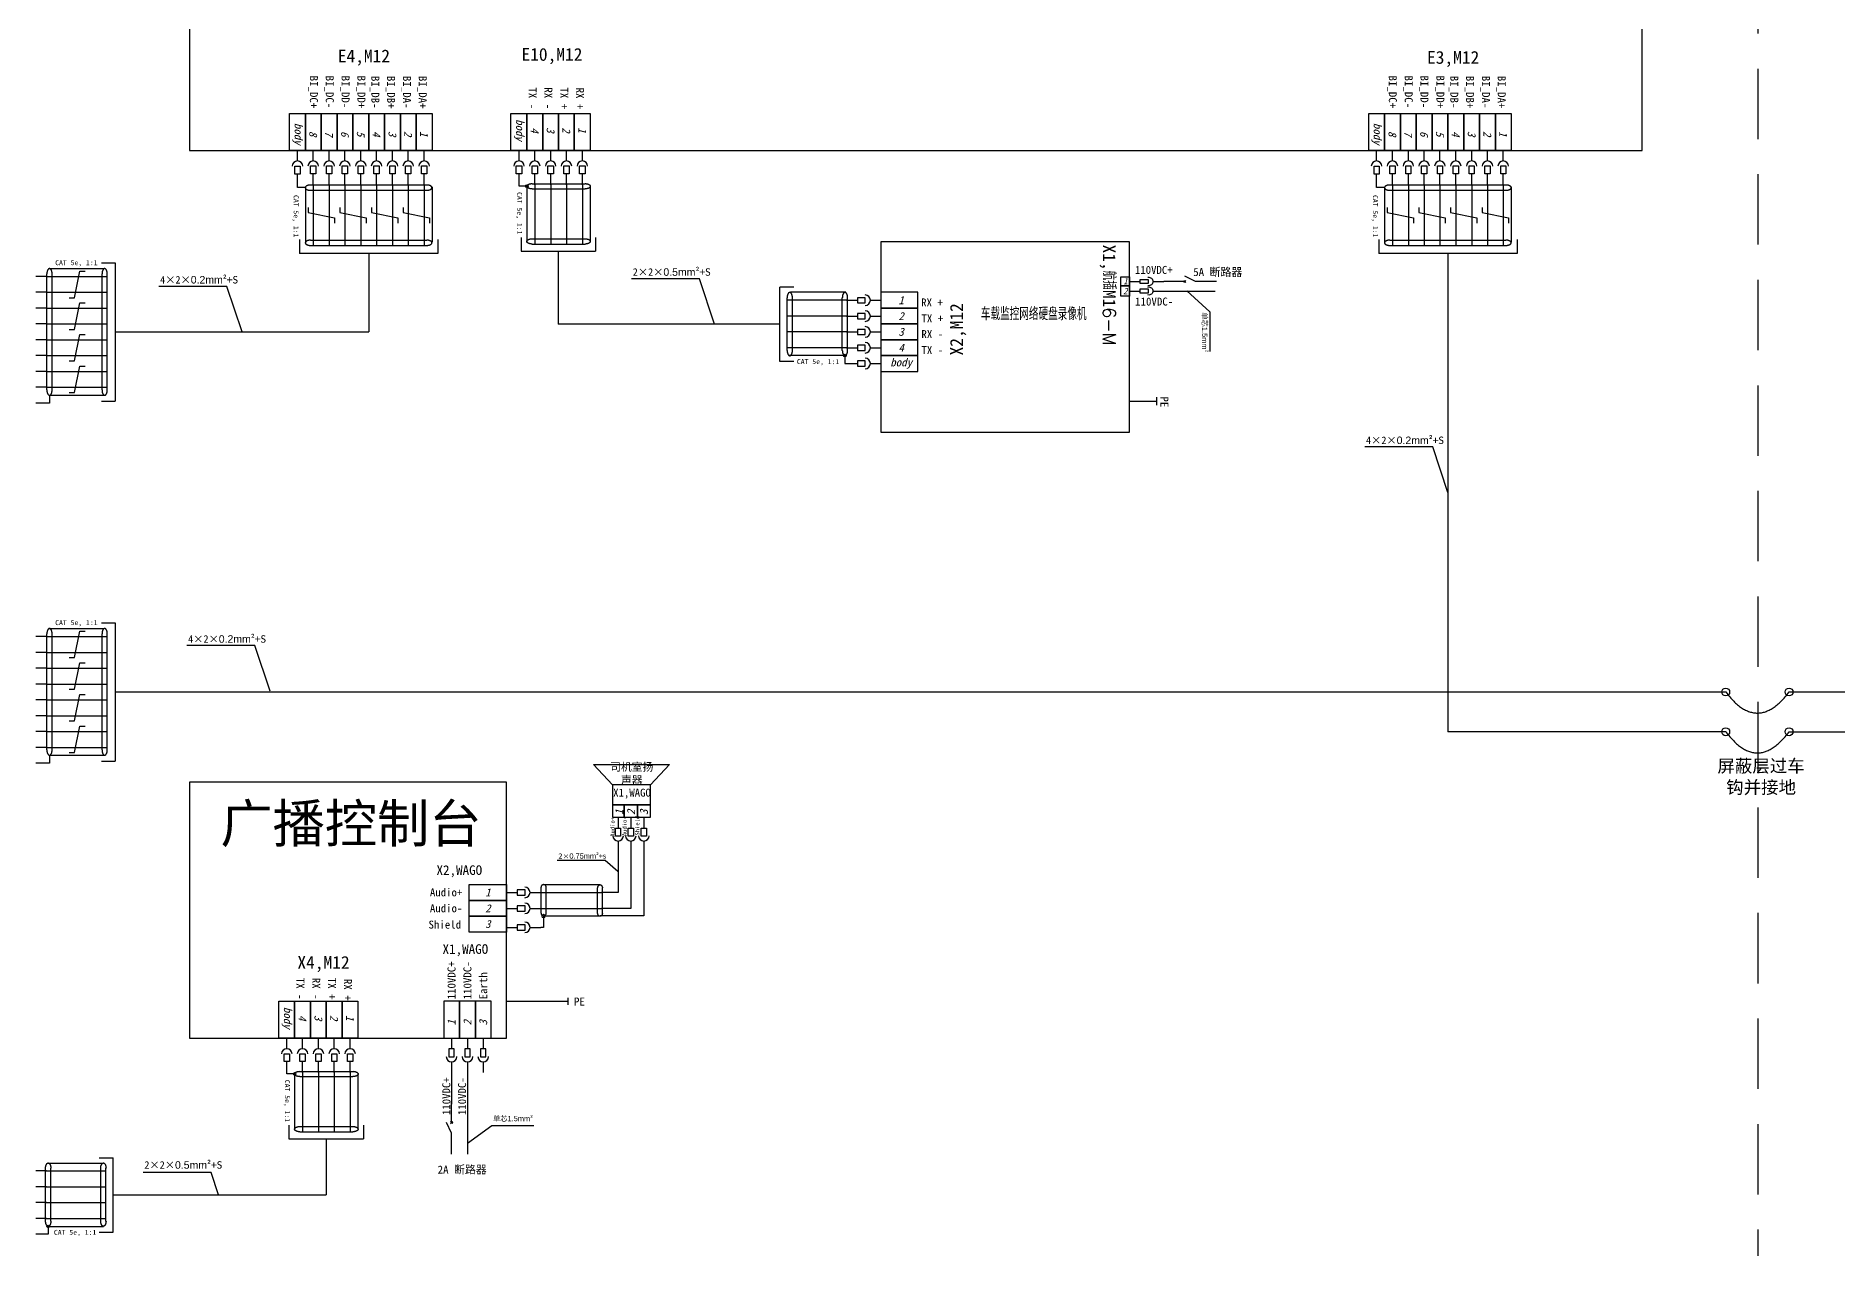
# Model space of a CAD drawing. Header units: millimetres. Extents: x -9110 to 102990, y -380 to 207980.
# Drawn here: x 12427 to 25230, y 121627 to 130296 of the extents above; entities that cross this region are included whole.
import ezdxf

# ---------------------------------------------------------------- set-up
doc = ezdxf.new("R2010")
doc.units = ezdxf.units.MM
doc.header["$LTSCALE"] = 1000
doc.header["$MEASUREMENT"] = 0
doc.linetypes.add('DASHED', pattern=[0.75, 0.5, -0.25])
doc.layers.add('电气', color=7, linetype='Continuous')
doc.layers.add('连接线', color=7, linetype='Continuous')
doc.styles.add('HORIZONTALGBCBIG', font='txt.shx', dxfattribs={"bigfont": 'gbcbig.shx'})
doc.styles.get("Standard").update_dxf_attribs({"font": 'simhei.ttf'})
doc.styles.add('STYLE1', font='txt.shx')
doc.dimstyles.get("Standard").update_dxf_attribs({"dimscale": 2, "dimtxt": 2.5, "dimasz": 2.5, "dimexe": 1.2, "dimexo": 0, "dimgap": 1.2, "dimtad": 0, "dimtih": 1, "dimtoh": 1, "dimzin": 12, "dimdsep": 46, "dimtxsty": 'STYLE1', "dimcen": 0.09, "dimadec": 0, "dimazin": 3, "dimtfac": 1, "dimtofl": 0, "dimtmove": 0, "dimatfit": 3, "dimfxl": 1.2, "dimtolj": 1, "dimtzin": 0, "dimarcsym": 0})

msp = doc.modelspace()

# ---------------------------------------------------------------- linework, layer by layer
at = {"color": 9, "linetype": 'Continuous'}
for p, q in [((14285, 129409), (14285, 129484)), ((14397, 129409), (14397, 129484)), ((14510, 129409), (14510, 129484)), ((14622, 129409), (14622, 129484)), ((14735, 129409), (14735, 129484)), ((14847, 129409), (14847, 129484)), ((14960, 129409), (14960, 129484)), ((15072, 129409), (15072, 129484)), ((15185, 129409), (15185, 129484)), ((15859, 129409), (15859, 129484)), ((15971, 129409), (15971, 129484)), ((16084, 129409), (16084, 129484)), ((16196, 129409), (16196, 129484)), ((16309, 129409), (16309, 129484)), ((21952, 129409), (21952, 129484)), ((22065, 129409), (22065, 129484)), ((22178, 129409), (22178, 129484)), ((22290, 129409), (22290, 129484)), ((22402, 129409), (22402, 129484)), ((22515, 129409), (22515, 129484)), ((22628, 129409), (22628, 129484)), ((22740, 129409), (22740, 129484)), ((22852, 129409), (22852, 129484)), ((14285, 129240), (14285, 129315)), ((14397, 129240), (14397, 129315)), ((14510, 129240), (14510, 129315)), ((14622, 129240), (14622, 129315)), ((14735, 129240), (14735, 129315)), ((14847, 129240), (14847, 129315)), ((14960, 129240), (14960, 129315)), ((15072, 129240), (15072, 129315)), ((15185, 129240), (15185, 129315)), ((15859, 129240), (15859, 129315)), ((15971, 129240), (15971, 129315)), ((16084, 129240), (16084, 129315)), ((16196, 129240), (16196, 129315)), ((16309, 129240), (16309, 129315)), ((21952, 129240), (21952, 129315)), ((22065, 129240), (22065, 129315)), ((22178, 129240), (22178, 129315)), ((22290, 129240), (22290, 129315)), ((22402, 129240), (22402, 129315)), ((22515, 129240), (22515, 129315)), ((22628, 129240), (22628, 129315)), ((22740, 129240), (22740, 129315)), ((22852, 129240), (22852, 129315)), ((14397, 129238), (14397, 128808)), ((14510, 129238), (14510, 128808)), ((14622, 129238), (14622, 128808)), ((14735, 129238), (14735, 128808)), ((14847, 129238), (14847, 128808)), ((14960, 129238), (14960, 128808)), ((15072, 129238), (15072, 128808)), ((15185, 129238), (15185, 128808)), ((15971, 129247), (15971, 128816)), ((16084, 129247), (16084, 128816)), ((16196, 129247), (16196, 128818)), ((16309, 129247), (16309, 128818)), ((22065, 129238), (22065, 128808)), ((22178, 129238), (22178, 128808)), ((22290, 129238), (22290, 128808)), ((22402, 129238), (22402, 128808)), ((22515, 129238), (22515, 128808)), ((22628, 129238), (22628, 128808)), ((22740, 129238), (22740, 128808)), ((22852, 129238), (22852, 128808)), ((12502, 128587), (12427, 128587)), ((12504, 128587), (12934, 128587)), ((12502, 128475), (12427, 128475)), ((12504, 128475), (12934, 128475)), ((18194, 128419), (17764, 128419)), ((18186, 128419), (18261, 128419)), ((18355, 128419), (18430, 128419)), ((12502, 128362), (12427, 128362)), ((12504, 128362), (12934, 128362)), ((18194, 128306), (17764, 128306)), ((18186, 128306), (18261, 128306)), ((18355, 128306), (18430, 128306)), ((12502, 128250), (12427, 128250)), ((12504, 128250), (12934, 128250)), ((18194, 128194), (17763, 128194)), ((18186, 128194), (18261, 128194)), ((18355, 128194), (18430, 128194)), ((12502, 128137), (12427, 128137)), ((12504, 128137), (12934, 128137)), ((18194, 128081), (17763, 128081)), ((18186, 128081), (18261, 128081)), ((18355, 128081), (18430, 128081)), ((12502, 128025), (12427, 128025)), ((12502, 127912), (12427, 127912)), ((12504, 128025), (12934, 128025)), ((12504, 127912), (12934, 127912)), ((18186, 127969), (18261, 127969)), ((18355, 127969), (18430, 127969)), ((12502, 127800), (12427, 127800)), ((12504, 127800), (12934, 127800)), ((12502, 127687), (12427, 127687)), ((12502, 126029), (12427, 126029)), ((12504, 126029), (12934, 126029)), ((12502, 125916), (12427, 125916)), ((12504, 125916), (12934, 125916)), ((12502, 125804), (12427, 125804)), ((12504, 125804), (12934, 125804)), ((12502, 125691), (12427, 125691)), ((12504, 125691), (12934, 125691)), ((12502, 125579), (12427, 125579)), ((12504, 125579), (12934, 125579)), ((12502, 125466), (12427, 125466)), ((12502, 125354), (12427, 125354)), ((12504, 125466), (12934, 125466)), ((12504, 125354), (12934, 125354)), ((12502, 125241), (12427, 125241)), ((12504, 125241), (12934, 125241)), ((12502, 125129), (12427, 125129)), ((16563, 124744), (16563, 124669)), ((16653, 124744), (16653, 124669)), ((16746, 124744), (16746, 124669)), ((16563, 124575), (16563, 124437)), ((16653, 124575), (16653, 124437)), ((16746, 124575), (16746, 124437)), ((15769, 124210), (15844, 124210)), ((15938, 124210), (16013, 124210)), ((16016, 124210), (16445, 124210)), ((15769, 124097), (15844, 124097)), ((15938, 124097), (16013, 124097)), ((16016, 124097), (16445, 124097)), ((15769, 123962), (15844, 123962)), ((15938, 123962), (16013, 123962)), ((14209, 123100), (14209, 123175)), ((14321, 123100), (14321, 123175)), ((14434, 123100), (14434, 123175)), ((14546, 123100), (14546, 123175)), ((14659, 123100), (14659, 123175)), ((15380, 123175), (15380, 123100)), ((15493, 123175), (15493, 123100)), ((15605, 123175), (15605, 123100)), ((14209, 122931), (14209, 123006)), ((14321, 122931), (14321, 123006)), ((14321, 122938), (14321, 122507)), ((14434, 122931), (14434, 123006)), ((14434, 122938), (14434, 122507)), ((14546, 122931), (14546, 123006)), ((14546, 122938), (14546, 122509)), ((14659, 122931), (14659, 123006)), ((14659, 122938), (14659, 122509)), ((15380, 123006), (15380, 122931)), ((15493, 123006), (15493, 122931)), ((15605, 123006), (15605, 122931)), ((12502, 122231), (12427, 122231)), ((12495, 122231), (12924, 122231)), ((12502, 122119), (12427, 122119)), ((12495, 122119), (12924, 122119)), ((12502, 122006), (12427, 122006)), ((12502, 121894), (12427, 121894)), ((12495, 122006), (12926, 122006)), ((12495, 121894), (12926, 121894)), ((12502, 121781), (12427, 121781))]:
    msp.add_line(p, q, dxfattribs=at)
at = {"color": 94, "linetype": 'DASHED'}
for p, q in [((14341, 129219), (14341, 128825)), ((14378, 129238), (14753, 129238)), ((14378, 129200), (14753, 129200)), ((14753, 129238), (15203, 129238)), ((14753, 129200), (15203, 129200)), ((15241, 129225), (15241, 128831)), ((15915, 129229), (15915, 128835)), ((15952, 129247), (16328, 129247)), ((15952, 129210), (16328, 129210)), ((16365, 129234), (16365, 128840)), ((22009, 129219), (22009, 128825)), ((22046, 129238), (22421, 129238)), ((22046, 129200), (22421, 129200)), ((22421, 129238), (22871, 129238)), ((22421, 129200), (22871, 129200)), ((22909, 129225), (22909, 128831)), ((14378, 128846), (14753, 128846)), ((14378, 128808), (14753, 128808)), ((14753, 128846), (15203, 128846)), ((14753, 128808), (15203, 128808)), ((15952, 128855), (16328, 128855)), ((15952, 128818), (16328, 128818)), ((22046, 128846), (22421, 128846)), ((22046, 128808), (22421, 128808)), ((22421, 128846), (22871, 128846)), ((22421, 128808), (22871, 128808)), ((12504, 128156), (12504, 128606)), ((12518, 128644), (12911, 128644)), ((12542, 128156), (12542, 128606)), ((12897, 128156), (12897, 128606)), ((12934, 128156), (12934, 128606)), ((17764, 128062), (17764, 128437)), ((18181, 128475), (17787, 128475)), ((17802, 128062), (17802, 128437)), ((18156, 128062), (18156, 128437)), ((18194, 128062), (18194, 128437)), ((12504, 127781), (12504, 128156)), ((12542, 127781), (12542, 128156)), ((12897, 127781), (12897, 128156)), ((12934, 127781), (12934, 128156)), ((18175, 128025), (17781, 128025)), ((12523, 127744), (12917, 127744)), ((12504, 125598), (12504, 126048)), ((12518, 126085), (12911, 126085)), ((12542, 125598), (12542, 126048)), ((12897, 125598), (12897, 126048)), ((12934, 125598), (12934, 126048)), ((12504, 125223), (12504, 125598)), ((12542, 125223), (12542, 125598)), ((12897, 125223), (12897, 125598)), ((12934, 125223), (12934, 125598)), ((12523, 125185), (12917, 125185)), ((16016, 124063), (16016, 124247)), ((16029, 124266), (16435, 124266)), ((16053, 124063), (16053, 124247)), ((16416, 124061), (16416, 124244)), ((16453, 124061), (16453, 124244)), ((16034, 124045), (16435, 124043)), ((14265, 122920), (14265, 122526)), ((14302, 122938), (14678, 122938)), ((14715, 122925), (14715, 122531)), ((14302, 122901), (14678, 122901)), ((14302, 122546), (14678, 122546)), ((14302, 122509), (14678, 122509)), ((12508, 122287), (12902, 122287)), ((12495, 121875), (12495, 122250)), ((12533, 121875), (12533, 122250)), ((12887, 121875), (12887, 122250)), ((12924, 121875), (12924, 122250)), ((12514, 121837), (12908, 121837))]:
    msp.add_line(p, q, dxfattribs=at)
for p, q in [((14791, 128752), (14791, 128194)), ((16138, 128767), (16138, 128248)), ((22459, 128752), (22459, 125352)), ((12990, 128194), (14791, 128194)), ((17713, 128248), (16138, 128248)), ((12990, 125635), (24433, 125635)), ((24883, 125635), (26745, 125635)), ((24433, 125352), (22459, 125352)), ((24883, 125352), (36389, 125352)), ((14488, 122458), (14488, 122060)), ((12975, 122060), (14488, 122060))]:
    msp.add_line(p, q)
at = {"color": 7, "linetype": 'Continuous'}
for p, q in [((20196, 128552), (20271, 128552)), ((20365, 128552), (20440, 128552)), ((20196, 128484), (20271, 128484)), ((20365, 128484), (20440, 128484))]:
    msp.add_line(p, q, dxfattribs=at)
for points in [[(13519, 129484), (23840, 129484), (23840, 131546), (13519, 131546)], [(20329, 128567), (20329, 128537), (20273, 128537), (20273, 128567)], [(20329, 128499), (20329, 128470), (20273, 128470), (20273, 128499)], [(13519, 123175), (15769, 123175), (15769, 124993), (13519, 124993)]]:
    msp.add_lwpolyline(points, close=True, dxfattribs=at)
at = {"color": 9, "linetype": 'Continuous'}
for points in [[(14228, 129484), (14228, 129746), (14341, 129746), (14341, 129484)], [(14341, 129484), (14341, 129746), (14453, 129746), (14453, 129484)], [(14453, 129484), (14453, 129746), (14566, 129746), (14566, 129484)], [(14566, 129484), (14566, 129746), (14678, 129746), (14678, 129484)], [(14678, 129484), (14678, 129746), (14791, 129746), (14791, 129484)], [(14791, 129484), (14791, 129746), (14903, 129746), (14903, 129484)], [(14903, 129484), (14903, 129746), (15016, 129746), (15016, 129484)], [(15016, 129484), (15016, 129746), (15128, 129746), (15128, 129484)], [(15128, 129484), (15128, 129746), (15241, 129746), (15241, 129484)], [(15802, 129484), (15802, 129746), (15915, 129746), (15915, 129484)], [(15915, 129484), (15915, 129746), (16028, 129746), (16028, 129484)], [(16028, 129484), (16028, 129746), (16140, 129746), (16140, 129484)], [(16140, 129484), (16140, 129746), (16252, 129746), (16252, 129484)], [(16252, 129484), (16252, 129746), (16365, 129746), (16365, 129484)], [(21896, 129484), (21896, 129746), (22009, 129746), (22009, 129484)], [(22009, 129484), (22009, 129746), (22121, 129746), (22121, 129484)], [(22121, 129484), (22121, 129746), (22234, 129746), (22234, 129484)], [(22234, 129484), (22234, 129746), (22346, 129746), (22346, 129484)], [(22346, 129484), (22346, 129746), (22459, 129746), (22459, 129484)], [(22459, 129484), (22459, 129746), (22571, 129746), (22571, 129484)], [(22571, 129484), (22571, 129746), (22684, 129746), (22684, 129484)], [(22684, 129484), (22684, 129746), (22796, 129746), (22796, 129484)], [(22796, 129484), (22796, 129746), (22909, 129746), (22909, 129484)], [(14266, 129371), (14303, 129371), (14303, 129315), (14266, 129315)], [(14378, 129373), (14416, 129373), (14416, 129317), (14378, 129317)], [(14491, 129373), (14528, 129373), (14528, 129317), (14491, 129317)], [(14603, 129373), (14641, 129373), (14641, 129317), (14603, 129317)], [(14716, 129373), (14753, 129373), (14753, 129317), (14716, 129317)], [(14828, 129373), (14866, 129373), (14866, 129317), (14828, 129317)], [(14941, 129373), (14978, 129373), (14978, 129317), (14941, 129317)], [(15053, 129373), (15091, 129373), (15091, 129317), (15053, 129317)], [(15166, 129373), (15203, 129373), (15203, 129317), (15166, 129317)], [(15840, 129373), (15878, 129373), (15878, 129317), (15840, 129317)], [(15952, 129373), (15990, 129373), (15990, 129317), (15952, 129317)], [(16065, 129373), (16103, 129373), (16103, 129317), (16065, 129317)], [(16178, 129373), (16215, 129373), (16215, 129317), (16178, 129317)], [(16290, 129373), (16328, 129373), (16328, 129317), (16290, 129317)], [(21934, 129371), (21971, 129371), (21971, 129315), (21934, 129315)], [(22046, 129373), (22084, 129373), (22084, 129317), (22046, 129317)], [(22159, 129373), (22196, 129373), (22196, 129317), (22159, 129317)], [(22271, 129373), (22309, 129373), (22309, 129317), (22271, 129317)], [(22384, 129373), (22421, 129373), (22421, 129317), (22384, 129317)], [(22496, 129373), (22534, 129373), (22534, 129317), (22496, 129317)], [(22609, 129373), (22646, 129373), (22646, 129317), (22609, 129317)], [(22721, 129373), (22759, 129373), (22759, 129317), (22721, 129317)], [(22834, 129373), (22871, 129373), (22871, 129317), (22834, 129317)], [(18319, 128400), (18319, 128437), (18263, 128437), (18263, 128400)], [(18430, 128362), (18693, 128362), (18693, 128475), (18430, 128475)], [(18319, 128287), (18319, 128325), (18263, 128325), (18263, 128287)], [(18430, 128250), (18693, 128250), (18693, 128362), (18430, 128362)], [(18319, 128175), (18319, 128212), (18263, 128212), (18263, 128175)], [(18430, 128137), (18693, 128137), (18693, 128250), (18430, 128250)], [(18319, 128062), (18319, 128100), (18263, 128100), (18263, 128062)], [(18430, 128025), (18693, 128025), (18693, 128137), (18430, 128137)], [(18319, 127950), (18319, 127987), (18263, 127987), (18263, 127950)], [(18430, 127912), (18693, 127912), (18693, 128025), (18430, 128025)], [(16581, 124611), (16544, 124611), (16544, 124667), (16581, 124667)], [(16672, 124611), (16634, 124611), (16634, 124667), (16672, 124667)], [(16765, 124611), (16728, 124611), (16728, 124667), (16765, 124667)], [(15769, 124153), (15506, 124153), (15506, 124266), (15769, 124266)], [(15902, 124191), (15902, 124228), (15846, 124228), (15846, 124191)], [(15769, 124041), (15506, 124041), (15506, 124153), (15769, 124153)], [(15902, 124078), (15902, 124116), (15846, 124116), (15846, 124078)], [(15769, 123928), (15506, 123928), (15506, 124041), (15769, 124041)], [(15902, 123943), (15902, 123981), (15846, 123981), (15846, 123943)], [(14152, 123175), (14152, 123437), (14265, 123437), (14265, 123175)], [(14265, 123175), (14265, 123437), (14378, 123437), (14378, 123175)], [(14378, 123175), (14378, 123437), (14490, 123437), (14490, 123175)], [(14490, 123175), (14490, 123437), (14602, 123437), (14602, 123175)], [(14602, 123175), (14602, 123437), (14715, 123437), (14715, 123175)], [(15436, 123175), (15436, 123437), (15324, 123437), (15324, 123175)], [(15549, 123175), (15549, 123437), (15436, 123437), (15436, 123175)], [(15661, 123175), (15661, 123437), (15549, 123437), (15549, 123175)], [(14190, 123064), (14228, 123064), (14228, 123008), (14190, 123008)], [(14302, 123064), (14340, 123064), (14340, 123008), (14302, 123008)], [(14415, 123064), (14453, 123064), (14453, 123008), (14415, 123008)], [(14528, 123064), (14565, 123064), (14565, 123008), (14528, 123008)], [(14640, 123064), (14678, 123064), (14678, 123008), (14640, 123008)], [(15361, 123041), (15399, 123041), (15399, 123098), (15361, 123098)], [(15474, 123041), (15511, 123041), (15511, 123098), (15474, 123098)], [(15586, 123041), (15624, 123041), (15624, 123098), (15586, 123098)]]:
    msp.add_lwpolyline(points, close=True, dxfattribs=at)
at = {"color": 94, "linetype": 'Continuous'}
for points in [[(14341, 129219), (14285, 129219), (14285, 129240)], [(15915, 129229), (15859, 129229), (15859, 129249)], [(22009, 129219), (21952, 129219), (21952, 129240)], [(18175, 128025), (18175, 127969), (18196, 127969)], [(12523, 127744), (12523, 127687), (12502, 127687)], [(12523, 125185), (12523, 125129), (12502, 125129)], [(16033, 124042), (16033, 123962), (16013, 123962)], [(14265, 122920), (14209, 122920), (14209, 122940)], [(12514, 121837), (12514, 121781), (12493, 121781)]]:
    msp.add_lwpolyline(points, dxfattribs=at)
at = {"color": 9, "linetype": 'Continuous'}
for points in [[(14360, 129079), (14360, 129042), (14547, 129004), (14547, 128967)], [(14585, 129079), (14585, 129042), (14772, 129004), (14772, 128967)], [(14810, 129079), (14810, 129042), (14997, 129004), (14997, 128967)], [(15035, 129079), (15035, 129042), (15222, 129004), (15222, 128967)], [(22028, 129079), (22028, 129042), (22215, 129004), (22215, 128967)], [(22253, 129079), (22253, 129042), (22440, 129004), (22440, 128967)], [(22478, 129079), (22478, 129042), (22665, 129004), (22665, 128967)], [(22703, 129079), (22703, 129042), (22890, 129004), (22890, 128967)], [(12663, 128437), (12701, 128437), (12738, 128625), (12776, 128625)], [(12663, 128212), (12701, 128212), (12738, 128400), (12776, 128400)], [(12663, 127987), (12701, 127987), (12738, 128175), (12776, 128175)], [(12663, 127762), (12701, 127762), (12738, 127950), (12776, 127950)], [(12663, 125879), (12701, 125879), (12738, 126066), (12776, 126066)], [(12663, 125654), (12701, 125654), (12738, 125841), (12776, 125841)], [(12663, 125429), (12701, 125429), (12738, 125616), (12776, 125616)], [(12663, 125204), (12701, 125204), (12738, 125391), (12776, 125391)]]:
    msp.add_lwpolyline(points, dxfattribs=at)
msp.add_lwpolyline([(20196, 128835), (18430, 128835), (18430, 127481), (20196, 127481)], close=True)
at = {"color": 165, "linetype": 'Continuous'}
for points in [[(20196, 128522), (20135, 128522), (20135, 128586), (20196, 128586)], [(20196, 128447), (20135, 128447), (20135, 128522), (20196, 128522)]]:
    msp.add_lwpolyline(points, close=True, dxfattribs=at)
at = {"color": 9, "linetype": 'ByBlock', "ltscale": 0.5}
for points in [[(16524, 124744), (16607, 124744), (16607, 124832), (16524, 124832)], [(16607, 124744), (16700, 124744), (16700, 124832), (16607, 124832)], [(16700, 124744), (16794, 124744), (16794, 124832), (16700, 124832)]]:
    msp.add_lwpolyline(points, close=True, dxfattribs=at)
at = {"color": 94, "linetype": 'Continuous'}
for centre in [(15915, 129229), (18175, 128025), (14265, 122920), (12514, 121837)]:
    msp.add_circle(centre, 9.38, dxfattribs=at)
at = {"color": 10, "linetype": 'Continuous'}
for centre in [(24433, 125635), (24883, 125635)]:
    msp.add_circle(centre, 27.8, dxfattribs=at)
at = {"color": 140, "linetype": 'Continuous'}
for centre in [(24433, 125352), (24883, 125352)]:
    msp.add_circle(centre, 27.8, dxfattribs=at)
at = {"color": 9, "linetype": 'Continuous'}
for centre, start, end in [((14285, 129371), 90, 180), ((14285, 129371), 0, 90), ((14397, 129371), 90, 180), ((14397, 129371), 0, 90), ((14510, 129371), 90, 180), ((14510, 129371), 0, 90), ((14622, 129371), 90, 180), ((14622, 129371), 0, 90), ((14735, 129371), 90, 180), ((14735, 129371), 0, 90), ((14847, 129371), 90, 180), ((14847, 129371), 0, 90), ((14960, 129371), 90, 180), ((14960, 129371), 0, 90), ((15072, 129371), 90, 180), ((15072, 129371), 0, 90), ((15185, 129371), 90, 180), ((15185, 129371), 0, 90), ((15859, 129371), 90, 180), ((15859, 129371), 0, 90), ((15971, 129371), 90, 180), ((15971, 129371), 0, 90), ((16084, 129371), 90, 180), ((16084, 129371), 0, 90), ((16196, 129371), 90, 180), ((16196, 129371), 0, 90), ((16309, 129371), 90, 180), ((16309, 129371), 0, 90), ((21952, 129371), 90, 180), ((21952, 129371), 0, 90), ((22065, 129371), 90, 180), ((22065, 129371), 0, 90), ((22178, 129371), 90, 180), ((22178, 129371), 0, 90), ((22290, 129371), 90, 180), ((22290, 129371), 0, 90), ((22402, 129371), 90, 180), ((22402, 129371), 0, 90), ((22515, 129371), 90, 180), ((22515, 129371), 0, 90), ((22628, 129371), 90, 180), ((22628, 129371), 0, 90), ((22740, 129371), 90, 180), ((22740, 129371), 0, 90), ((22852, 129371), 90, 180), ((22852, 129371), 0, 90), ((18318, 128419), 0, 90), ((18318, 128419), 270, 0), ((18318, 128306), 0, 90), ((18318, 128306), 270, 0), ((18318, 128194), 0, 90), ((18318, 128194), 270, 0), ((18318, 128081), 0, 90), ((18318, 128081), 270, 0), ((18318, 127969), 0, 90), ((18318, 127969), 270, 0), ((16563, 124613), 180, 270), ((16563, 124613), 270, 0), ((16653, 124613), 180, 270), ((16653, 124613), 270, 0), ((16746, 124613), 180, 270), ((16746, 124613), 270, 0), ((15900, 124210), 0, 90), ((15900, 124210), 270, 0), ((15900, 124097), 0, 90), ((15900, 124097), 270, 0), ((15900, 123962), 0, 90), ((15900, 123962), 270, 0), ((14209, 123062), 90, 180), ((14209, 123062), 0, 90), ((14321, 123062), 90, 180), ((14321, 123062), 0, 90), ((14434, 123062), 90, 180), ((14434, 123062), 0, 90), ((14546, 123062), 90, 180), ((14546, 123062), 0, 90), ((14659, 123062), 90, 180), ((14659, 123062), 0, 90), ((15380, 123043), 180, 270), ((15380, 123043), 270, 0), ((15493, 123043), 180, 270), ((15493, 123043), 270, 0), ((15605, 123043), 180, 270), ((15605, 123043), 270, 0)]:
    msp.add_arc(centre, 37.5, start, end, dxfattribs=at)
at = {"color": 94, "linetype": 'DASHED'}
for centre, major_axis, ratio, start_param, end_param in [((14378, 129219), (-37.5, 0), 0.5, 4.712389, 6.283185), ((14378, 129219), (-37.5, 0), 0.5, 0, 1.570796), ((15203, 129219), (37.5, 0), 0.5, 0, 1.570796), ((15203, 129219), (37.5, 0), 0.5, 4.712389, 6.283185), ((22046, 129219), (-37.5, 0), 0.5, 4.712389, 6.283185), ((22046, 129219), (-37.5, 0), 0.5, 0, 1.570796), ((22871, 129219), (37.5, 0), 0.5, 0, 1.570796), ((22871, 129219), (37.5, 0), 0.5, 4.712389, 6.283185), ((14378, 128827), (-37.5, 0), 0.5, 4.712389, 6.283185), ((14378, 128827), (-37.5, 0), 0.5, 0, 1.570796), ((15203, 128827), (37.5, 0), 0.5, 0, 1.570796), ((15203, 128827), (37.5, 0), 0.5, 4.712389, 6.283185), ((22046, 128827), (-37.5, 0), 0.5, 4.712389, 6.283185), ((22046, 128827), (-37.5, 0), 0.5, 0, 1.570796), ((22871, 128827), (37.5, 0), 0.5, 0, 1.570796), ((22871, 128827), (37.5, 0), 0.5, 4.712389, 6.283185), ((12523, 128606), (0, 37.5), 0.5, 0, 1.570796), ((12523, 128606), (0, 37.5), 0.5, 4.712389, 6.283185), ((12915, 128606), (0, 37.5), 0.5, 0, 1.570796), ((12915, 128606), (0, 37.5), 0.5, 4.712389, 6.283185), ((17783, 128437), (0, -37.5), 0.5, 3.141593, 4.712389), ((17783, 128437), (0, -37.5), 0.5, 1.570796, 3.141593), ((18175, 128437), (0, -37.5), 0.5, 3.141593, 4.712389), ((18175, 128437), (0, -37.5), 0.5, 1.570796, 3.141593), ((17783, 128062), (0, 37.5), 0.5, 1.570796, 3.141593), ((17783, 128062), (0, 37.5), 0.5, 3.141593, 4.712389), ((18175, 128062), (0, 37.5), 0.5, 1.570796, 3.141593), ((18175, 128062), (0, 37.5), 0.5, 3.141593, 4.712389), ((12523, 127781), (0, -37.5), 0.5, 4.712389, 6.283185), ((12523, 127781), (0, -37.5), 0.5, 0, 1.570796), ((12915, 127781), (0, -37.5), 0.5, 4.712389, 6.283185), ((12915, 127781), (0, -37.5), 0.5, 0, 1.570796), ((12523, 126048), (0, 37.5), 0.5, 0, 1.570796), ((12523, 126048), (0, 37.5), 0.5, 4.712389, 6.283185), ((12915, 126048), (0, 37.5), 0.5, 0, 1.570796), ((12915, 126048), (0, 37.5), 0.5, 4.712389, 6.283185), ((12523, 125223), (0, -37.5), 0.5, 4.712389, 6.283185), ((12523, 125223), (0, -37.5), 0.5, 0, 1.570796), ((12915, 125223), (0, -37.5), 0.5, 4.712389, 6.283185), ((12915, 125223), (0, -37.5), 0.5, 0, 1.570796), ((16034, 124247), (-18.7, 0), 0.983333, -1.570796, 0), ((16034, 124247), (-18.7, 0), 0.983333, 3.141593, 4.712389), ((16435, 124244), (-18.7, 0), 0.975, -1.570796, 0), ((16435, 124244), (-18.7, 0), 0.975, 3.141593, 4.712389), ((16034, 124063), (18.7, 0), 0.983333, 3.141593, 4.712389), ((16034, 124063), (18.7, 0), 0.983333, -1.570796, 0), ((16435, 124061), (18.7, 0), 0.975, 3.141593, 4.712389), ((16435, 124061), (18.7, 0), 0.975, -1.570796, 0)]:
    msp.add_ellipse(centre, major_axis=major_axis, ratio=ratio, start_param=start_param, end_param=end_param, dxfattribs=at)
at = {"color": 94, "linetype": 'DASHED', "extrusion": (0, 0, -1)}
for centre, major_axis, start_param, end_param in [((15952, 129229), (37.5, 0), 3.141593, 4.712389), ((15952, 129229), (37.5, 0), 1.570796, 3.141593), ((16328, 129229), (-37.5, 0), 1.570796, 3.141593), ((16328, 129229), (-37.5, 0), 3.141593, 4.712389), ((15952, 128837), (37.5, 0), 3.141593, 4.712389), ((15952, 128837), (37.5, 0), 1.570796, 3.141593), ((16328, 128837), (-37.5, 0), 1.570796, 3.141593), ((16328, 128837), (-37.5, 0), 3.141593, 4.712389), ((14302, 122920), (37.5, 0), 3.141593, 4.712389), ((14302, 122920), (37.5, 0), 1.570796, 3.141593), ((14678, 122920), (-37.5, 0), 1.570796, 3.141593), ((14678, 122920), (-37.5, 0), 3.141593, 4.712389), ((14302, 122528), (37.5, 0), 3.141593, 4.712389), ((14302, 122528), (37.5, 0), 1.570796, 3.141593), ((14678, 122528), (-37.5, 0), 1.570796, 3.141593), ((14678, 122528), (-37.5, 0), 3.141593, 4.712389), ((12514, 122250), (0, -37.5), 1.570796, 3.141593), ((12514, 122250), (0, -37.5), 3.141593, 4.712389), ((12906, 122250), (0, -37.5), 1.570796, 3.141593), ((12906, 122250), (0, -37.5), 3.141593, 4.712389), ((12514, 121875), (0, 37.5), 3.141593, 4.712389), ((12514, 121875), (0, 37.5), 1.570796, 3.141593), ((12906, 121875), (0, 37.5), 3.141593, 4.712389), ((12906, 121875), (0, 37.5), 1.570796, 3.141593)]:
    msp.add_ellipse(centre, major_axis=major_axis, ratio=0.5, start_param=start_param, end_param=end_param, dxfattribs=at)
at = {"color": 7, "linetype": 'Continuous', "extrusion": (0, 0, -1)}
for centre, major_axis, ratio in [((20329, 128546), (-23.4, -29.3), 0.905539), ((20329, 128558), (-23.4, 29.3), 0.905539), ((20330, 128477), (-22.5, -30), 0.883883), ((20330, 128492), (-22.5, 30), 0.883883)]:
    msp.add_ellipse(centre, major_axis=major_axis, ratio=ratio, start_param=2.356194, end_param=3.926991, dxfattribs=at)
at = {"color": 94, "linetype": 'Continuous'}
msp.add_ellipse((16033, 124042), major_axis=(0, -13.4), ratio=0.7, dxfattribs=at)
at = {"layer": '电气', "linetype": 'Continuous'}
for p, q in [((20590, 128552), (20440, 128552)), ((20597, 128544), (20582, 128559)), ((20597, 128559), (20582, 128544)), ((20665, 128552), (20590, 128589)), ((20815, 128552), (20665, 128552)), ((15380, 122575), (15380, 122725)), ((15380, 122500), (15343, 122575)), ((15388, 122567), (15373, 122582)), ((15373, 122567), (15388, 122582)), ((15380, 122350), (15380, 122500))]:
    msp.add_line(p, q, dxfattribs=at)
for points in [[(16389, 125120), (16928, 125120), (16794, 124976), (16524, 124976)], [(16524, 124832), (16794, 124832), (16794, 124976), (16524, 124976)]]:
    msp.add_lwpolyline(points, close=True, dxfattribs=at)
at = {"layer": '连接线', "linetype": 'DASHED'}
msp.add_line((24661, 137564), (24661, 121627), dxfattribs=at)
at = {"layer": '连接线', "linetype": 'Continuous'}
for p, q in [((14300, 128850), (14300, 128752)), ((15282, 128850), (15282, 128752)), ((15874, 128865), (15874, 128767)), ((16403, 128865), (16403, 128767)), ((21968, 128850), (21968, 128752)), ((22950, 128850), (22950, 128752)), ((12892, 128685), (12990, 128685)), ((12990, 128685), (12990, 127702)), ((15282, 128752), (14300, 128752)), ((15874, 128767), (16403, 128767)), ((22950, 128752), (21968, 128752)), ((17812, 128512), (17713, 128512)), ((17713, 127984), (17713, 128512)), ((20440, 128484), (20805, 128484)), ((17812, 127984), (17713, 127984)), ((12892, 127702), (12990, 127702)), ((12892, 126126), (12990, 126126)), ((12990, 126126), (12990, 125144)), ((12892, 125144), (12990, 125144)), ((15380, 122931), (15380, 122706)), ((15493, 122931), (15493, 122350)), ((14224, 122556), (14224, 122458)), ((14753, 122556), (14753, 122458)), ((14224, 122458), (14753, 122458)), ((12877, 122325), (12975, 122325)), ((12975, 121796), (12975, 122325)), ((12877, 121796), (12975, 121796))]:
    msp.add_line(p, q, dxfattribs=at)
at = {"layer": '连接线', "color": 2, "linetype": 'Continuous'}
for p, q in [((20197, 127701), (20388, 127701)), ((20388, 127729), (20388, 127672)), ((15769, 123437), (16208, 123437)), ((16208, 123412), (16208, 123462))]:
    msp.add_line(p, q, dxfattribs=at)
at = {"layer": '连接线', "color": 94, "linetype": 'Continuous'}
msp.add_lwpolyline([(16746, 124437), (16746, 124043), (16435, 124043)], dxfattribs=at)
at = {"layer": '连接线', "linetype": 'Continuous'}
for points in [[(16563, 124437), (16563, 124210), (16445, 124210)], [(16653, 124437), (16653, 124097), (16445, 124097)]]:
    msp.add_lwpolyline(points, dxfattribs=at)
for points in [[(24433, 125635), (24658, 125335), (24883, 125635)], [(24433, 125352), (24658, 125052), (24883, 125352)]]:
    msp.add_open_spline(points, degree=2, dxfattribs=at)

# ---------------------------------------------------------------- texts
at = {"style": 'HORIZONTALGBCBIG'}
for s, insert, char_height, width, attachment_point in [('{\\fSimSun|b0|i0|c134|p2;\\C7;E10,M12\\P}', (16093, 130154), 90.95, 750, 5), ('{\\fSimSun|b0|i0|c134|p2;E4,M12}', (14757, 130143), 90.95, 750, 5), ('{\\fSimSun|b0|i0|c134|p2;\\C7;E3,M12}', (22496, 130133), 90.95, 750, 5), ('{\\fSimSun|b0|i0|c134|p2;\\C7;CAT 5e, 1:1}', (12714, 128681), 35, 393.96, 5), ('{\\fSimSun|b0|i1|c134|p2;\\C7;1}', (20183, 128554), 45.48, 67.04, 6), ('\\pxql;{\\fSimSun|b0|i0|c134|p2;\\C7;110VDC+}', (20511, 128634), 56.25, 275.81, 6), ('{\\fSimSun|b0|i0|c134|p2;\\C7;5A 断路器}', (20998, 128616), 56.84, 510.12, 6), ('\\pxqc;{\\fSimSun|b0|i1|c134|p2;\\H1x;\\C7;1}', (18443, 128419), 56.84, 262.5, 4), ('\\pxt0;{\\fSimSun|b0|i1|c134|p2;\\H1x;\\C7;2}', (20183, 128484), 45.48, 71.31, 6), ('{\\fSimSun|b0|i0|c134|p2;\\H1x;\\C7;110VDC-}', (20507, 128409), 56.84, 337.5, 6), ('\\pxqc;{\\fSimSun|b0|i1|c134|p2;\\H1x;\\C7;2}', (18443, 128306), 56.84, 262.5, 4), ('车载监控网络硬盘录像机', (19516, 128368), 90.95, 1096.87, 2), ('\\pxqc;{\\fSimSun|b0|i1|c134|p2;\\H1x;\\C7;3}', (18443, 128194), 56.84, 262.5, 4), ('\\pxqc;{\\fSimSun|b0|i1|c134|p2;\\H1x;\\C7;4}', (18443, 128081), 56.84, 262.5, 4), ('{\\fSimSun|b0|i0|c134|p2;\\C7;CAT 5e, 1:1}', (17984, 127978), 35, 393.96, 5), ('\\pxqc;{\\fSimSun|b0|i1|c134|p2;\\H1x;\\C7;body}', (18443, 127969), 56.84, 262.5, 4), ('{\\fSimSun|b0|i0|c134|p2;\\C7;CAT 5e, 1:1}', (12714, 126123), 35, 393.96, 5), ('{\\fSystem|b0|i0|c134|p34;司机室扬声器\\P}', (16660, 125052), 56.25, 342.49, 5), ('{\\fSimSun|b0|i0|c134|p2;\\C7;屏蔽层过车钩并接地}', (24684, 125028), 90.95, 711.56, 5), ('{\\fSystem|b0|i0|c134|p34;广播控制台\\P}', (14665, 124684), 272, 2250, 5), ('{\\fSimSun|b0|i0|c134|p2;\\C7;X1,WAGO}', (16662, 124912), 56.25, 342.49, 5), ('{\\fSimSun|b0|i0|c134|p2;\\C7;X2,WAGO}', (15435, 124360), 68.21, 825, 5), ('{\\fSimSun|b0|i0|c134|p2;\\C7;Audio+}', (15226, 124210), 56.5, 375, 4), ('{\\fSimSun|b0|i1|c134|p2;\\C7;1}', (15638, 124210), 56.5, 262.5, 5), ('{\\fSimSun|b0|i0|c134|p2;\\C7;Audio-}', (15226, 124097), 56.5, 375, 4), ('{\\fSimSun|b0|i1|c134|p2;\\C7;2}', (15638, 124097), 56.5, 262.5, 5), ('{\\fSimSun|b0|i0|c134|p2;\\H1x;\\C7;Shield}', (15216, 123981), 56.84, 375, 4), ('{\\fSimSun|b0|i1|c134|p2;\\C7;3}', (15638, 123985), 56.5, 262.5, 5), ('{\\fSimSun|b0|i0|c134|p2;\\C7;X1,WAGO}', (15478, 123799), 68.21, 825, 5), ('{\\fSimSun|b0|i0|c134|p2;\\C7;X4,M12}', (14470, 123701), 90.95, 733.13, 5), ('{\\fSimSun|b0|i0|c134|p2;\\C2;PE}', (16250, 123435), 56.84, 115.29, 4), ('{\\fSimSun|b0|i0|c134|p2;\\C4;2A 断路器}', (15281, 122237), 56.84, 738.27, 4), ('{\\fSimSun|b0|i0|c134|p2;\\C7;CAT 5e, 1:1}', (12705, 121790), 35, 393.96, 5)]:
    msp.add_mtext(s, dxfattribs=dict(at, insert=insert, char_height=char_height, width=width, attachment_point=attachment_point))
at = {"char_height": 56.84, "width": 375}
for s, insert, attachment_point, rotation in [('{\\fSimSun|b0|i0|c134|p2;\\C7;BI_DC+}', (14396, 130015), 4, 270), ('{\\fSimSun|b0|i0|c134|p2;\\C7;BI_DC-}', (14509, 130015), 4, 270), ('{\\fSimSun|b0|i0|c134|p2;\\C7;BI_DD-}', (14621, 130015), 4, 270), ('{\\fSimSun|b0|i0|c134|p2;\\C7;BI_DD\\fSimSun|b0|i0|c0|p2;+}', (14734, 130015), 4, 270), ('{\\fSimSun|b0|i0|c134|p2;\\C7;BI_DB\\fSimSun|b0|i0|c0|p2;-}', (14833, 130013), 4, 270), ('{\\fSimSun|b0|i0|c134|p2;\\C7;BI_DB+}', (14945, 130013), 4, 270), ('{\\fSimSun|b0|i0|c134|p2;\\C7;BI_DA-}', (15058, 130013), 4, 270), ('{\\fSimSun|b0|i0|c134|p2;\\C7;BI_DA+}', (15170, 130013), 4, 270), ('{\\fSimSun|b0|i0|c134|p2;\\C7;BI_DC+}', (22062, 130016), 4, 270), ('{\\fSimSun|b0|i0|c134|p2;\\C7;BI_DC-}', (22175, 130016), 4, 270), ('{\\fSimSun|b0|i0|c134|p2;\\C7;BI_DD-}', (22287, 130016), 4, 270), ('{\\fSimSun|b0|i0|c134|p2;\\C7;BI_DD\\fSimSun|b0|i0|c0|p2;+}', (22400, 130016), 4, 270), ('{\\fSimSun|b0|i0|c134|p2;\\C7;BI_DB\\fSimSun|b0|i0|c0|p2;-}', (22499, 130014), 4, 270), ('{\\fSimSun|b0|i0|c134|p2;\\C7;BI_DB+}', (22611, 130014), 4, 270), ('{\\fSimSun|b0|i0|c134|p2;\\C7;BI_DA-}', (22724, 130014), 4, 270), ('{\\fSimSun|b0|i0|c134|p2;\\C7;BI_DA+}', (22836, 130014), 4, 270), ('{\\fSimSun|b0|i0|c134|p2;\\C7;TX\\fSimSun|b0|i0|c0|p2; -}', (15956, 129777), 6, 270), ('{\\fSimSun|b0|i0|c134|p2;\\C7;RX\\fSimSun|b0|i0|c0|p2; -}', (16068, 129777), 6, 270), ('{\\fSimSun|b0|i0|c134|p2;\\C7;TX \\fSimSun|b0|i0|c0|p2;+}', (16181, 129777), 6, 270), ('{\\fSimSun|b0|i0|c134|p2;\\C7;RX\\fSimSun|b0|i0|c0|p2; +}', (16293, 129775), 6, 270), ('{\\fSimSun|b0|i0|c134|p2;\\C7;110VDC-}', (15493, 123450), 4, 90), ('{\\fSimSun|b0|i0|c134|p2;\\C7;TX\\fSimSun|b0|i0|c0|p2; -}', (14306, 123449), 6, 270), ('{\\fSimSun|b0|i0|c134|p2;\\C7;RX\\fSimSun|b0|i0|c0|p2; -}', (14418, 123449), 6, 270), ('{\\fSimSun|b0|i0|c134|p2;\\C7;TX \\fSimSun|b0|i0|c0|p2;+}', (14531, 123449), 6, 270), ('{\\fSimSun|b0|i0|c134|p2;\\C7;RX\\fSimSun|b0|i0|c0|p2; +}', (14643, 123441), 6, 270), ('{\\fSimSun|b0|i0|c0|p2;\\H1x;\\C7;Earth}', (15605, 123450), 4, 90)]:
    msp.add_mtext(s, dxfattribs=dict(at, insert=insert, attachment_point=attachment_point, rotation=rotation))
at = {"style": 'HORIZONTALGBCBIG'}
for s, insert, char_height, width, attachment_point, rotation in [('\\pxqc;{\\fSimSun|b0|i1|c134|p2;\\H1x;\\C7;body}', (15859, 129497), 56.84, 262.5, 6, 270), ('\\pxqc;{\\fSimSun|b0|i1|c134|p2;\\H1x;\\C7;body}', (14285, 129733), 56.84, 262.5, 4, 270), ('\\pxqc;{\\fSimSun|b0|i1|c134|p2;\\C7;8}', (14397, 129733), 56.84, 262.5, 4, 270), ('\\pxqc;{\\fSimSun|b0|i1|c134|p2;\\C7;7}', (14510, 129733), 56.84, 262.5, 4, 270), ('\\pxqc;{\\fSimSun|b0|i1|c134|p2;\\C7;6}', (14622, 129733), 56.84, 262.5, 4, 270), ('\\pxqc;{\\fSimSun|b0|i1|c134|p2;\\C7;5}', (14735, 129733), 56.84, 262.5, 4, 270), ('\\pxqc;{\\fSimSun|b0|i1|c134|p2;\\H1x;\\C7;4}', (14847, 129733), 56.84, 262.5, 4, 270), ('\\pxqc;{\\fSimSun|b0|i1|c134|p2;\\H1x;\\C7;3}', (14960, 129733), 56.84, 262.5, 4, 270), ('\\pxqc;{\\fSimSun|b0|i1|c134|p2;\\H1x;\\C7;2}', (15072, 129733), 56.84, 262.5, 4, 270), ('\\pxqc;{\\fSimSun|b0|i1|c134|p2;\\H1x;\\C7;1}', (15185, 129733), 56.84, 262.5, 4, 270), ('\\pxqc;{\\fSimSun|b0|i1|c134|p2;\\H1x;\\C7;4}', (15971, 129497), 56.84, 262.5, 6, 270), ('\\pxqc;{\\fSimSun|b0|i1|c134|p2;\\H1x;\\C7;3}', (16084, 129497), 56.84, 262.5, 6, 270), ('\\pxqc;{\\fSimSun|b0|i1|c134|p2;\\H1x;\\C7;2}', (16196, 129497), 56.84, 262.5, 6, 270), ('\\pxqc;{\\fSimSun|b0|i1|c134|p2;\\H1x;\\C7;1}', (16309, 129497), 56.84, 262.5, 6, 270), ('\\pxqc;{\\fSimSun|b0|i1|c134|p2;\\H1x;\\C7;body}', (21952, 129733), 56.84, 262.5, 4, 270), ('\\pxqc;{\\fSimSun|b0|i1|c134|p2;\\C7;8}', (22065, 129733), 56.84, 262.5, 4, 270), ('\\pxqc;{\\fSimSun|b0|i1|c134|p2;\\C7;7}', (22178, 129733), 56.84, 262.5, 4, 270), ('\\pxqc;{\\fSimSun|b0|i1|c134|p2;\\C7;6}', (22290, 129733), 56.84, 262.5, 4, 270), ('\\pxqc;{\\fSimSun|b0|i1|c134|p2;\\C7;5}', (22402, 129733), 56.84, 262.5, 4, 270), ('\\pxqc;{\\fSimSun|b0|i1|c134|p2;\\H1x;\\C7;4}', (22515, 129733), 56.84, 262.5, 4, 270), ('\\pxqc;{\\fSimSun|b0|i1|c134|p2;\\H1x;\\C7;3}', (22628, 129733), 56.84, 262.5, 4, 270), ('\\pxqc;{\\fSimSun|b0|i1|c134|p2;\\H1x;\\C7;2}', (22740, 129733), 56.84, 262.5, 4, 270), ('\\pxqc;{\\fSimSun|b0|i1|c134|p2;\\H1x;\\C7;1}', (22852, 129733), 56.84, 262.5, 4, 270), ('{\\fSimSun|b0|i0|c134|p2;\\C7;CAT 5e, 1:1}', (14271, 129016), 35, 393.96, 5, 270), ('{\\fSimSun|b0|i0|c134|p2;\\C7;CAT 5e, 1:1}', (15859, 129037), 35, 393.96, 5, 270), ('{\\fSimSun|b0|i0|c134|p2;\\C7;CAT 5e, 1:1}', (21939, 129016), 35, 393.96, 5, 270), ('{\\fSimSun|b0|i0|c134|p2;\\C7;X1,\\Ftxt,gbcbig|c134;航插\\fSimSun|b0|i0|c134|p2;M1\\Ftxt,gbcbig|c134;6-M}', (19984, 128455), 90.95, 1096.87, 8, 270), ('{\\fSimSun|b0|i0|c134|p2;\\C7;X2,M12}', (18979, 128212), 90.95, 750, 5, 90), ('{\\fSimSun|b0|i0|c134|p2;\\C2;PE}', (20445, 127735), 56.84, 116.98, 4, 270), ('{\\fSimSun|b0|i0|c134|p2;\\C7;Audio+}', (16524, 124606), 30, 264.27, 4, 90), ('{\\fSimSun|b0|i1|c134|p2;\\H1x;\\C7;1}', (16571, 124780), 56.84, 76.08, 5, 90), ('{\\fSimSun|b0|i0|c134|p2;\\C7;Audio-}', (16609, 124610), 30, 240.13, 4, 90), ('{\\fSimSun|b0|i1|c134|p2;\\H1x;\\C7;2}', (16655, 124780), 56.84, 106.72, 5, 90), ('{\\fSimSun|b0|i0|c134|p2;\\C7;Shield}', (16700, 124614), 30, 255.37, 4, 90), ('{\\fSimSun|b0|i1|c134|p2;\\H1x;\\C7;3}', (16747, 124780), 56.84, 101.62, 5, 90), ('{\\fSimSun|b0|i0|c134|p2;\\C7;110VDC+}', (15380, 123450), 56.84, 375, 4, 90), ('\\pxqc;{\\fSimSun|b0|i1|c134|p2;\\H1x;\\C7;body}', (14209, 123188), 56.84, 262.5, 6, 270), ('\\pxqc;{\\fSimSun|b0|i1|c134|p2;\\H1x;\\C7;4}', (14321, 123188), 56.84, 262.5, 6, 270), ('\\pxqc;{\\fSimSun|b0|i1|c134|p2;\\H1x;\\C7;3}', (14434, 123188), 56.84, 262.5, 6, 270), ('\\pxqc;{\\fSimSun|b0|i1|c134|p2;\\H1x;\\C7;2}', (14546, 123188), 56.84, 262.5, 6, 270), ('\\pxqc;{\\fSimSun|b0|i1|c134|p2;\\H1x;\\C7;1}', (14659, 123188), 56.84, 262.5, 6, 270), ('{\\fSimSun|b0|i1|c134|p2;\\C7;  1}', (15380, 123188), 56.84, 262.5, 4, 90), ('{\\fSimSun|b0|i1|c134|p2;\\H1x;\\C7;  2}', (15493, 123188), 56.84, 262.5, 4, 90), ('{\\fSimSun|b0|i1|c134|p2;\\H1x;\\C7;  3}', (15605, 123188), 56.84, 262.5, 4, 90), ('{\\fSimSun|b0|i0|c134|p2;\\C7;CAT 5e, 1:1}', (14209, 122728), 35, 393.96, 5, 270), ('{\\fSimSun|b0|i0|c134|p2;\\H1x;110VDC+}', (15343, 122762), 56.5, 375, 5, 90), ('{\\fSimSun|b0|i0|c134|p2;\\C7;110VDC-}', (15455, 122762), 56.5, 375, 5, 90)]:
    msp.add_mtext(s, dxfattribs=dict(at, insert=insert, char_height=char_height, width=width, attachment_point=attachment_point, rotation=rotation))
at = {"color": 1, "attachment_point": 1}
for s, insert, char_height, width in [('{\\fSimSun|b0|i0|c134|p2;4×2×\\fArial|b0|i0|c204|p32;0.2mm\\fCalibri|b0|i0|c0|p32;²+S}', (13309, 128591), 53.36, 648.97), ('{\\fSimSun|b0|i0|c134|p2;2×2×\\fArial|b0|i0|c0|p32;0.5mm\\fCalibri|b0|i0|c0|p32;²+S}', (16667, 128646), 53.36, 648.97), ('{\\fSimSun|b0|i0|c134|p2;4×2×\\fArial|b0|i0|c204|p32;0.2mm\\fCalibri|b0|i0|c0|p32;²+S}', (21877, 127450), 53.36, 648.97), ('{\\fSimSun|b0|i0|c134|p2;4×2×\\fArial|b0|i0|c204|p32;0.2mm\\fCalibri|b0|i0|c0|p32;²+S}', (13508, 126038), 53.36, 648.97), ('{\\fSimSun|b0|i0|c134|p2;2\\H0.83333x;×\\fArial|b0|i0|c0|p32;\\H1.2x;0.75mm\\fCalibri|b0|i0|c0|p32;²+s}', (16139, 124488), 37.5, 341.98), ('{\\fSimSun|b0|i0|c134|p2;单芯\\fArial|b0|i0|c0|p32;1.5mm\\fCalibri|b0|i0|c0|p32;²}', (15673, 122622), 37.5, 289.87), ('{\\fSimSun|b0|i0|c134|p2;2×2×\\fArial|b0|i0|c0|p32;0.5mm\\fCalibri|b0|i0|c0|p32;²+S}', (13197, 122300), 53.36, 648.97)]:
    msp.add_mtext(s, dxfattribs=dict(at, insert=insert, char_height=char_height, width=width))
at = {"char_height": 56.84, "width": 375, "attachment_point": 4}
for s, insert in [('{\\fSimSun|b0|i0|c134|p2;\\C7;RX\\fSimSun|b0|i0|c0|p2; +}', (18716, 128403)), ('{\\fSimSun|b0|i0|c134|p2;\\C7;TX \\fSimSun|b0|i0|c0|p2;+}', (18718, 128290)), ('{\\fSimSun|b0|i0|c134|p2;\\C7;RX\\fSimSun|b0|i0|c0|p2; -}', (18718, 128178)), ('{\\fSimSun|b0|i0|c134|p2;\\C7;TX\\fSimSun|b0|i0|c0|p2; -}', (18718, 128065))]:
    msp.add_mtext(s, dxfattribs=dict(at, insert=insert))
at = {"color": 1, "insert": (20708, 128334), "char_height": 37.5, "width": 289.87, "attachment_point": 7, "rotation": 270}
msp.add_mtext('{\\fSimSun|b0|i0|c134|p2;单芯\\fArial|b0|i0|c0|p32;1.5mm\\fCalibri|b0|i0|c0|p32;²}', dxfattribs=at)

# ---------------------------------------------------------------- leaders
for points, override in [([(17249, 128248), (17142, 128572), (16658, 128572)], {"dimasz": 2, "dimgap": 0.09, "dimtad": 0, "dimtih": 0, "dimtoh": 0, "dimdec": 2, "dimclrd": 1}), ([(13891, 128194), (13784, 128517), (13300, 128517)], {"dimasz": 2, "dimgap": 0.09, "dimtad": 0, "dimtih": 0, "dimtoh": 0, "dimdec": 2, "dimclrd": 1}), ([(22459, 127052), (22352, 127376), (21868, 127376)], {"dimasz": 2, "dimgap": 0.09, "dimtad": 0, "dimtih": 0, "dimtoh": 0, "dimdec": 2, "dimclrd": 1}), ([(14090, 125640), (13983, 125964), (13499, 125964)], {"dimasz": 2, "dimgap": 0.09, "dimtad": 0, "dimtih": 0, "dimtoh": 0, "dimdec": 2, "dimclrd": 1}), ([(16562, 124360), (16472, 124436), (16131, 124436)], {"dimasz": 1, "dimgap": 0.09, "dimtad": 0, "dimtih": 0, "dimtoh": 0, "dimdec": 2, "dimclrd": 1}), ([(13724, 122060), (13672, 122219), (13188, 122219)], {"dimasz": 2, "dimgap": 0.09, "dimtad": 0, "dimtih": 0, "dimtoh": 0, "dimdec": 2, "dimclrd": 1})]:
    msp.add_leader(points, dimstyle='Standard', override=override)
at = {"color": 1}
for points in [[(20605, 128485), (20768, 128336), (20768, 128055)], [(15494, 122429), (15667, 122554), (15965, 122554)]]:
    msp.add_leader(points, dimstyle='Standard', override={"dimasz": 2, "dimgap": 0.09, "dimtad": 0, "dimtih": 0, "dimtoh": 0, "dimdec": 2, "dimclrd": 1}, dxfattribs=at)

doc.saveas('drawing.dxf')
